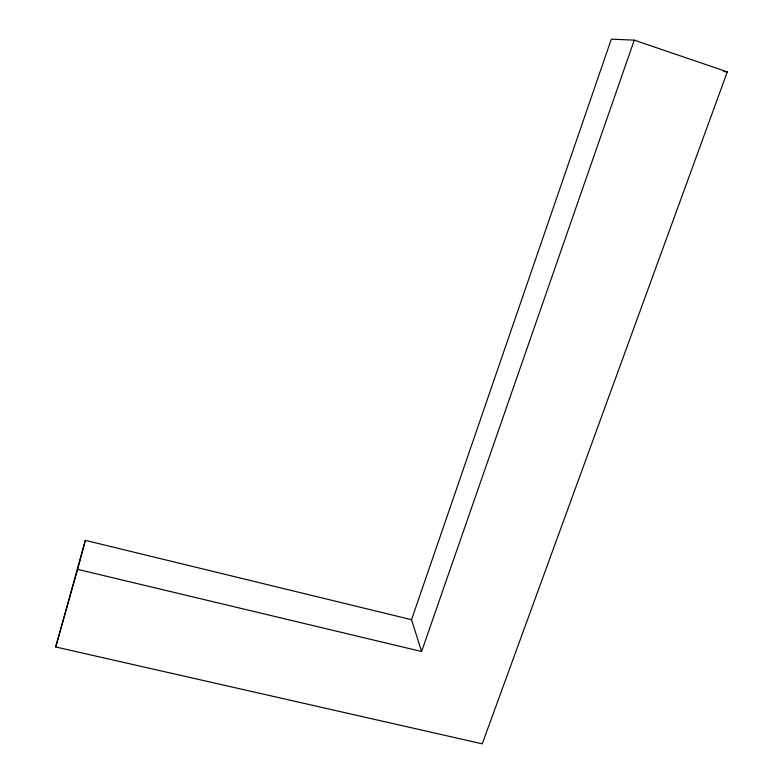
<?xml version="1.0" encoding="UTF-8"?>
<svg xmlns="http://www.w3.org/2000/svg" width="783" height="783" viewBox="0 0 783 783"><rect width="100%" height="100%" fill="white"/><g stroke="black" fill="none" stroke-linecap="round" stroke-linejoin="round"><path stroke-width="1.17" d="M77.634 569.358L85.327 540.358L411.535 619.705L421.587 651.515L77.634 569.358L55.71 646.973L482.24 743.85L727.29 71.87L634.259 40.148L611.317 39.15L411.535 619.705M55.71 646.973L85.327 540.358M421.587 651.515L634.259 40.148M723.668 71.517L727.29 71.87"/></g></svg>
